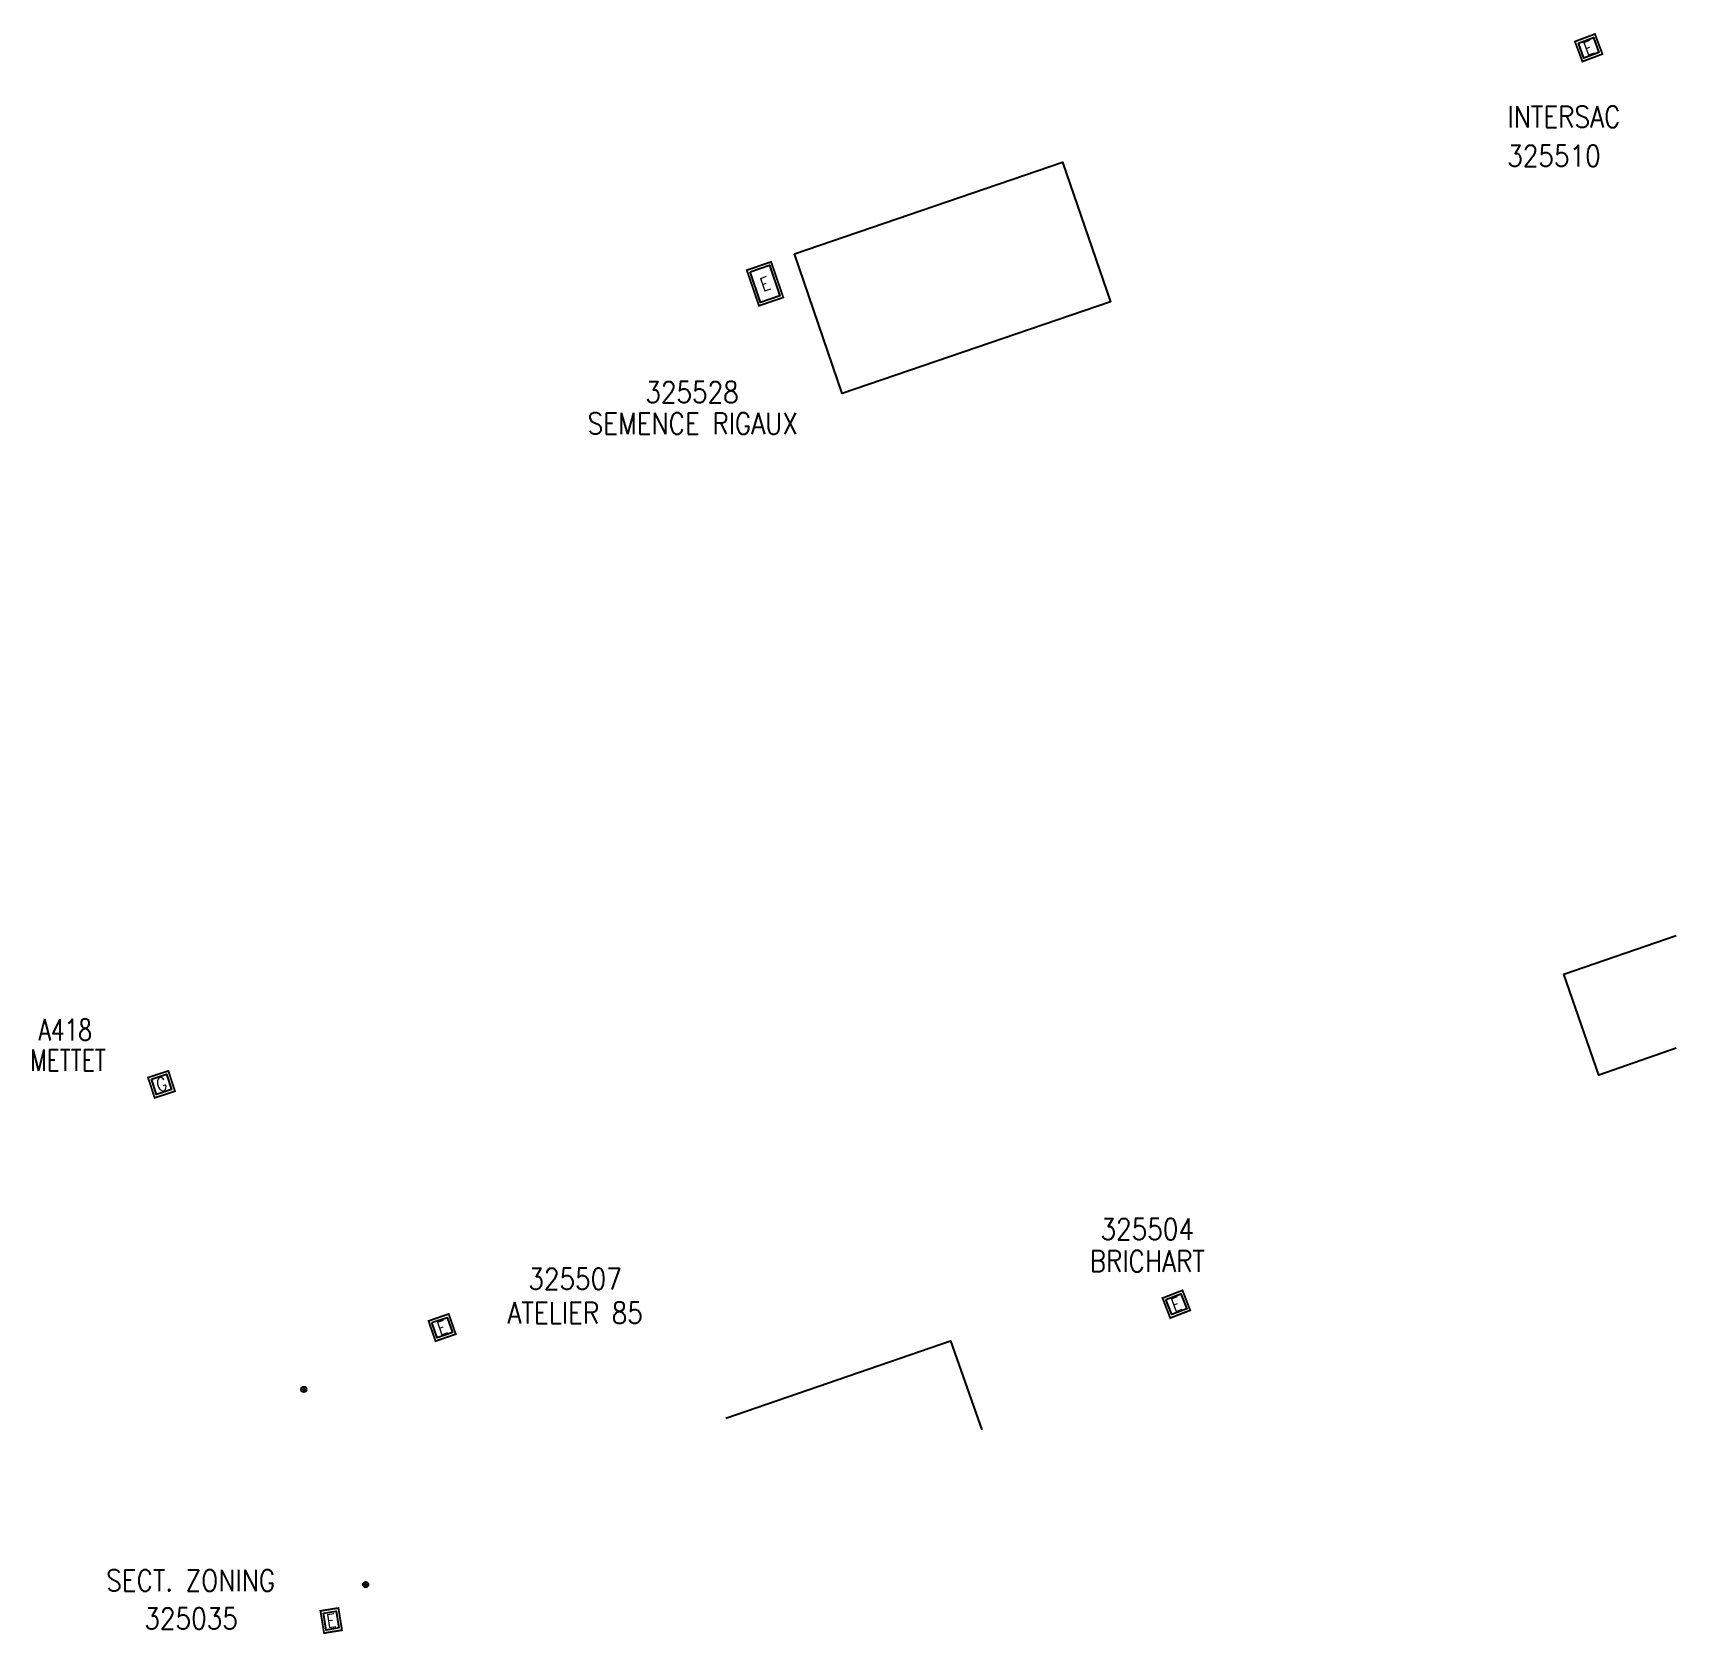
# Model space of a CAD drawing. Header units: millimetres. Extents: x 169692 to 170000, y 110121 to 110420.
import ezdxf
from ezdxf.enums import TextEntityAlignment as Align

# ---------------------------------------------------------------- set-up
doc = ezdxf.new("R2010")
doc.units = ezdxf.units.MM
doc.layers.get('0').update_dxf_attribs({"linetype": 'CONTINUOUS'})
for name, color, linetype in [('G_210', 7, 'CONTINUOUS'), ('M_200', 7, 'CONTINUOUS'), ('W0100', 7, 'CONTINUOUS'), ('W0469', 7, 'CONTINUOUS')]:
    doc.layers.add(name, color=color, linetype=linetype)
doc.styles.add('M_ROMANS', font='ROMANS.shx', dxfattribs={"width": 0.75})
doc.styles.get("Standard").update_dxf_attribs({"font": 'romans.shx', "width": 0.85})

# ---------------------------------------------------------------- blocks, each defined once
blk = doc.blocks.new('*U1')
at = {"layer": 'M_200', "color": 0, "linetype": 'Continuous', "const_width": 0.35, "flags": 128}
blk.add_lwpolyline([(3.4, 4.2), (3.4, 0), (0, 0), (0, 4.2)], close=True, dxfattribs=at)
at = {"layer": 'M_200', "color": 0, "linetype": 'Continuous'}
blk.add_lwpolyline([(0.5, 3.7), (2.9, 3.7), (2.9, 0.5), (0.5, 0.5)], close=True, dxfattribs=at)
at = {"layer": 'M_200', "insert": (1.7, 2.1), "char_height": 2.5, "width": 3.4, "attachment_point": 5}
blk.add_mtext('E', dxfattribs=at)
at = {"layer": 'M_200', "color": 0, "linetype": 'Continuous', "width": 0.85}
for tag, p in [('NUM', (2, 17.06)), ('NOM', (2, 10.65))]:
    blk.add_attdef(tag, text='', height=4, dxfattribs=at).set_placement(p, align=Align.MIDDLE)
at = {"layer": 'M_200', "color": 0, "linetype": 'Continuous', "style": 'M_ROMANS', "width": 0.75, "flags": 3}
for tag, p in [('DEF_LEG', (1.87, -2.99)), ('DEF_COUP', (1.87, -5.49)), ('DEF_TYPE', (1.87, -7.99))]:
    blk.add_attdef(tag, text='', height=1.2, dxfattribs=at).set_placement(p, align=Align.MIDDLE)
blk = doc.blocks.new('M_200_59')
at = {"layer": 'M_200', "color": 0, "linetype": 'Continuous', "const_width": 0.35, "flags": 128}
blk.add_lwpolyline([(4, 4), (4, 0), (0, 0), (0, 4)], close=True, dxfattribs=at)
at = {"layer": 'M_200', "color": 0, "linetype": 'Continuous'}
blk.add_lwpolyline([(0.5, 3.5), (3.5, 3.5), (3.5, 0.5), (0.5, 0.5)], close=True, dxfattribs=at)
at = {"layer": 'M_200', "insert": (2, 2), "char_height": 2.5, "width": 4, "attachment_point": 5}
blk.add_mtext('E', dxfattribs=at)
at = {"layer": 'M_200', "color": 0, "linetype": 'Continuous', "width": 0.85}
for tag, p in [('NUM', (2, 17.06)), ('NOM', (2, 10.65))]:
    blk.add_attdef(tag, text='', height=4, dxfattribs=at).set_placement(p, align=Align.MIDDLE)
at = {"layer": 'M_200', "color": 0, "linetype": 'Continuous', "style": 'M_ROMANS', "width": 0.75, "flags": 3}
for tag, p in [('DEF_LEG', (1.87, -2.99)), ('DEF_COUP', (1.87, -5.49)), ('DEF_TYPE', (1.87, -7.99))]:
    blk.add_attdef(tag, text='', height=1.2, dxfattribs=at).set_placement(p, align=Align.MIDDLE)
blk = doc.blocks.new('G_210_23')
at = {"layer": 'G_210', "color": 0, "linetype": 'Continuous', "const_width": 0.35, "flags": 128}
blk.add_lwpolyline([(4, 4), (4, 0), (0, 0), (0, 4)], close=True, dxfattribs=at)
at = {"layer": 'G_210', "color": 0, "linetype": 'Continuous'}
blk.add_lwpolyline([(0.5, 3.5), (3.5, 3.5), (3.5, 0.5), (0.5, 0.5)], close=True, dxfattribs=at)
at = {"layer": 'G_210', "insert": (2, 2), "char_height": 2.5, "width": 4, "attachment_point": 5}
blk.add_mtext('G', dxfattribs=at)
at = {"layer": 'G_210', "color": 0, "linetype": 'Continuous', "width": 0.75}
for tag, height, p in [('NUM', 4, (2, 16)), ('NOM', 4, (2, 11)), ('BCL', 3, (2, 7))]:
    blk.add_attdef(tag, text='', height=height, dxfattribs=at).set_placement(p, align=Align.MIDDLE)
at = {"layer": 'G_210', "color": 0, "linetype": 'Continuous', "width": 0.75, "flags": 3}
for tag, p in [('DEF_LEG', (2.14, -3.11)), ('DEF_COUP', (2.14, -5.61)), ('DEF_TYPE', (2.14, -8.11))]:
    blk.add_attdef(tag, text='', height=1.2, dxfattribs=at).set_placement(p, align=Align.MIDDLE)
blk = doc.blocks.new('T469')
at = {"color": 0, "linetype": 'Continuous', "flags": 128}
for points in [[(-0.35, 0.35), (0.35, -0.35)], [(-0.35, -0.35), (0.35, 0.35)]]:
    blk.add_lwpolyline(points, dxfattribs=at)
at = {"color": 0, "linetype": 'Continuous'}
blk.add_circle((0, 0), 0.5, dxfattribs=at)
blk = doc.blocks.new('*U4')
at = {"layer": 'M_200', "color": 0, "linetype": 'Continuous', "const_width": 0.35, "flags": 128}
blk.add_lwpolyline([(4.81, 7.04), (4.81, 0), (0, 0), (0, 7.04)], close=True, dxfattribs=at)
at = {"layer": 'M_200', "color": 0, "linetype": 'Continuous'}
blk.add_lwpolyline([(0.5, 6.54), (4.31, 6.54), (4.31, 0.5), (0.5, 0.5)], close=True, dxfattribs=at)
at = {"layer": 'M_200', "insert": (2.41, 3.52), "char_height": 2.5, "width": 4.811, "attachment_point": 5}
blk.add_mtext('E', dxfattribs=at)
at = {"layer": 'M_200', "color": 0, "linetype": 'Continuous', "width": 0.85}
for tag, p in [('NUM', (2, 17.06)), ('NOM', (2, 10.65))]:
    blk.add_attdef(tag, text='', height=4, dxfattribs=at).set_placement(p, align=Align.MIDDLE)
at = {"layer": 'M_200', "color": 0, "linetype": 'Continuous', "style": 'M_ROMANS', "width": 0.75, "flags": 3}
for tag, p in [('DEF_LEG', (1.87, -2.99)), ('DEF_COUP', (1.87, -5.49)), ('DEF_TYPE', (1.87, -7.99))]:
    blk.add_attdef(tag, text='', height=1.2, dxfattribs=at).set_placement(p, align=Align.MIDDLE)

msp = doc.modelspace()

# ---------------------------------------------------------------- linework, layer by layer
at = {"layer": 'W0100', "color": 252, "flags": 128}
for points in [[(169834.98, 110379.11), (169885.17, 110396.27), (169894.12, 110370.12), (169843.93, 110352.95), (169834.98, 110379.11), (169834.98, 110379.11)], [(170000, 110230.41), (169985.52, 110225.41), (169979, 110244.3), (170000, 110251.54)], [(169822.18, 110161.19), (169864.23, 110175.66), (169870.08, 110158.99)]]:
    msp.add_lwpolyline(points, dxfattribs=at)

# ---------------------------------------------------------------- block references
at = {"layer": 'G_210'}
ref = msp.add_blockref('G_210_23', (169715.27, 110221.14), dxfattribs=dict(at, rotation=18.03307757336267))
ref.add_attrib('NUM', 'A418', dxfattribs={"color": 0, "linetype": 'Continuous', "height": 4, "width": 0.75}).set_placement((169698.53, 110233.86), align=Align.MIDDLE)
ref.add_attrib('NOM', 'METTET', dxfattribs={"color": 0, "linetype": 'Continuous', "height": 4, "width": 0.75}).set_placement((169699.04, 110228.17), align=Align.MIDDLE)
at = {"layer": 'M_200'}
ref = msp.add_blockref('M_200_59', (169982.46, 110415.11), dxfattribs=dict(at, rotation=20.50253342675835))
ref.add_attrib('NUM', '325510', dxfattribs={"color": 0, "linetype": 'Continuous', "height": 4, "width": 0.85}).set_placement((169977.14, 110397.45), align=Align.MIDDLE)
ref.add_attrib('NOM', 'INTERSAC', dxfattribs={"color": 0, "linetype": 'Continuous', "height": 4, "width": 0.85}).set_placement((169979, 110404.79), align=Align.MIDDLE)
ref = msp.add_blockref('*U4', (169828.36, 110369.4), dxfattribs=dict(at, rotation=18.86150343561422))
ref.add_attrib('NUM', '325528', dxfattribs={"color": 0, "linetype": 'Continuous', "height": 4, "width": 0.85}).set_placement((169815.84, 110353.21), align=Align.MIDDLE)
ref.add_attrib('NOM', 'SEMENCE RIGAUX', dxfattribs={"color": 0, "linetype": 'Continuous', "height": 4, "width": 0.85}).set_placement((169815.97, 110347.35), align=Align.MIDDLE)
ref = msp.add_blockref('M_200_59', (169905.33, 110179.93), dxfattribs=dict(at, rotation=21.19284059752945))
ref.add_attrib('NUM', '325504', dxfattribs={"color": 0, "linetype": 'Continuous', "height": 4, "width": 0.85}).set_placement((169901.02, 110196.56), align=Align.MIDDLE)
ref.add_attrib('NOM', 'BRICHART', dxfattribs={"color": 0, "linetype": 'Continuous', "height": 4, "width": 0.85}).set_placement((169901.02, 110190.58), align=Align.MIDDLE)
ref = msp.add_blockref('M_200_59', (169767.84, 110175.6), dxfattribs=dict(at, rotation=19.16601109947684))
ref.add_attrib('NUM', '325507', dxfattribs={"color": 0, "linetype": 'Continuous', "height": 4, "width": 0.85}).set_placement((169793.95, 110187.25), align=Align.MIDDLE)
ref.add_attrib('NOM', 'ATELIER 85', dxfattribs={"color": 0, "linetype": 'Continuous', "height": 4, "width": 0.85}).set_placement((169793.95, 110180.88), align=Align.MIDDLE)
ref = msp.add_blockref('*U1', (169746.97, 110120.96), dxfattribs=dict(at, rotation=9.146031925284984))
ref.add_attrib('NUM', '325035', dxfattribs={"color": 0, "linetype": 'Continuous', "height": 4, "width": 0.85}).set_placement((169722.09, 110123.7), align=Align.MIDDLE)
ref.add_attrib('NOM', 'SECT. ZONING', dxfattribs={"color": 0, "linetype": 'Continuous', "height": 4, "width": 0.85}).set_placement((169722.01, 110130.8), align=Align.MIDDLE)
at = {"layer": 'W0469'}
for p, rotation in [((169743.19, 110166.56), 307.6644187270357), ((169754.74, 110130.03), 307.6644187270358)]:
    msp.add_blockref('T469', p, dxfattribs=dict(at, rotation=rotation))

doc.saveas('drawing.dxf')
